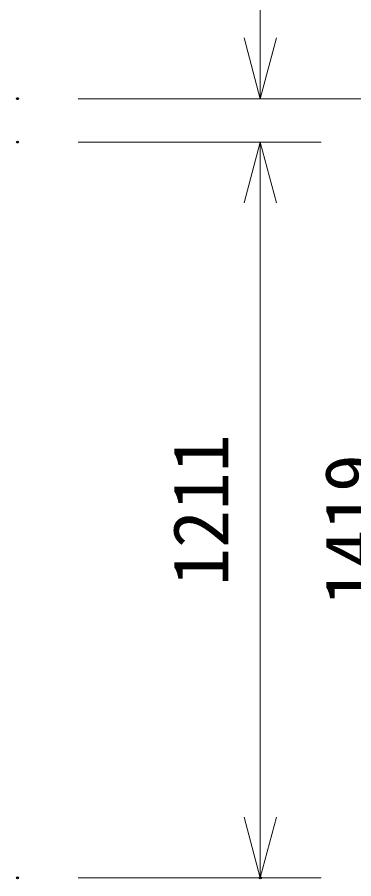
# Model space of a CAD drawing. Units: millimetres, scale not verified. Extents: x -63 to 62, y -56 to 57.
# Drawn here: x 4.5 to 15.59, y 4.47 to 32.84 of the extents above; entities that cross this region are included whole.
import ezdxf
from ezdxf.enums import TextEntityAlignment as Align

# ---------------------------------------------------------------- set-up
doc = ezdxf.new("R2010")
doc.units = ezdxf.units.MM
doc.header["$LTSCALE"] = 0.125
doc.header["$PDMODE"] = 32
doc.header["$PDSIZE"] = 0.0625
doc.layers.add('0-0_0', color=7, linetype='Continuous', lineweight=9)
doc.layers.add('0-6_SUNPO', color=3, linetype='Continuous', lineweight=18)
doc.layers.add('0-4_Defpoints', color=7, linetype='Continuous')
doc.styles.add('ＭＳ ゴシック', font='')
doc.styles.get('ＭＳ ゴシック').set_extended_font_data('MS Gothic')

# ---------------------------------------------------------------- blocks, each defined once
blk = doc.blocks.new('_OPEN30')
at = {"layer": '0-0_0'}
blk.add_line((0, 0), (-1, 0), dxfattribs=at)
blk.add_lwpolyline([(-1, 0.26795), (0, 0), (-1, -0.26795)], dxfattribs=at)
blk = doc.blocks.new('D8')
at = {"layer": '0-4_Defpoints'}
blk.add_point((2.4503, 29.7186), dxfattribs=at)
at = {"layer": '0-6_SUNPO', "color": 7, "lineweight": 9}
blk.add_line((4.4503, 29.7186), (17.4503, 29.7186), dxfattribs=at)
at = {"layer": '0-6_SUNPO', "color": 7, "style": 'ＭＳ ゴシック'}
blk.add_text('1419', height=1.833, rotation=90, dxfattribs=at).set_placement((14.9503, 13.0266), align=Align.BOTTOM_LEFT)
blk = doc.blocks.new('D5')
at = {"layer": '0-4_Defpoints'}
for p in [(2.4503, 28.2906), (2.4503, 4.0666), (10.4503, 4.0666)]:
    blk.add_point(p, dxfattribs=at)
at = {"layer": '0-6_SUNPO', "color": 7, "lineweight": 9}
for p, q in [((4.4503, 28.2906), (12.4503, 28.2906)), ((10.4503, 26.2906), (10.4503, 6.0666)), ((4.4503, 4.0666), (12.4503, 4.0666))]:
    blk.add_line(p, q, dxfattribs=at)
at = {"layer": '0-6_SUNPO', "xscale": 2, "yscale": 2}
for p, rotation in [((10.4503, 28.2906), 90), ((10.4503, 4.0666), 270)]:
    blk.add_blockref('_OPEN30', p, dxfattribs=dict(at, rotation=rotation))
at = {"layer": '0-6_SUNPO', "color": 7, "style": 'ＭＳ ゴシック'}
blk.add_text('1211', height=1.833, rotation=90, dxfattribs=at).set_placement((9.9503, 13.6786), align=Align.BOTTOM_LEFT)

msp = doc.modelspace()

# ---------------------------------------------------------------- linework, layer by layer
at = {"layer": '0-6_SUNPO'}
for p, q in [((12.5139, 42.8788), (12.5139, 30.1582)), ((6.5139, 30.1582), (14.5139, 30.1582))]:
    msp.add_line(p, q, dxfattribs=at)

# ---------------------------------------------------------------- block references
at = {"layer": '0-6_SUNPO', "xscale": 2, "yscale": 2, "rotation": 270}
msp.add_blockref('_OPEN30', (12.5139, 30.1582), dxfattribs=at)
at = {"layer": '0-6_SUNPO'}
for name in ['D8', 'D5']:
    msp.add_blockref(name, (2.0636, 0.4396), dxfattribs=at)

doc.saveas('drawing.dxf')
